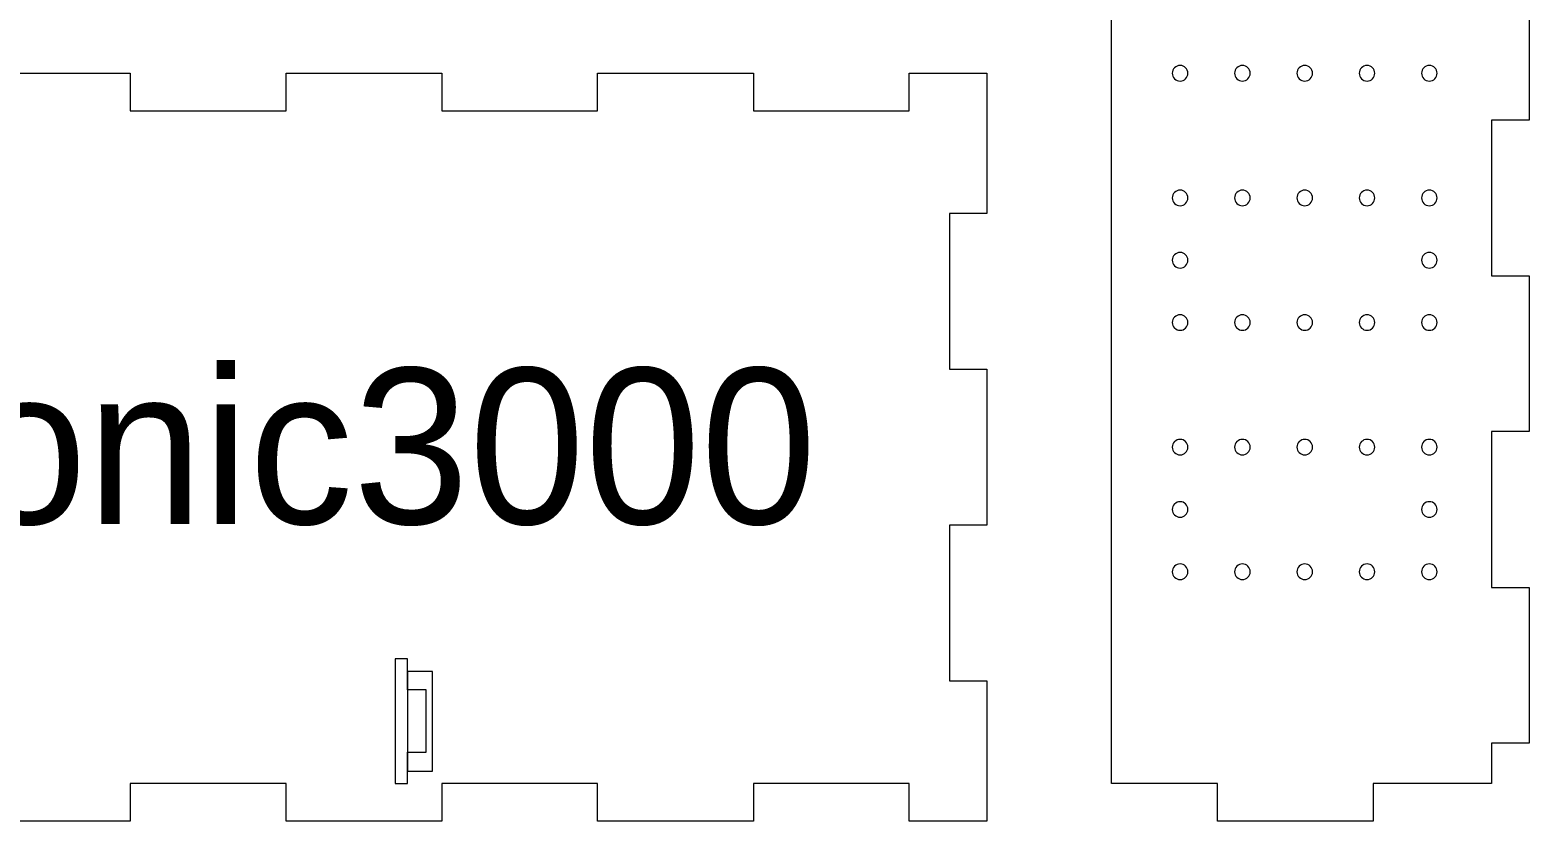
# Model space of a CAD drawing. Header units: millimetres. Extents: x -87 to 387, y -250 to 300.
# Drawn here: x 146.4 to 387, y -250 to -123 of the extents above; entities that cross this region are included whole.
import ezdxf

# ---------------------------------------------------------------- set-up
doc = ezdxf.new("R2010")
doc.units = ezdxf.units.MM
for name, color, linetype, lineweight, true_color in [('all_sq16', 7, 'Continuous', 0, 0x000000), ('ext', 1, 'Continuous', 0, 0xff0000), ('int', 3, 'Continuous', 0, 0x00ff00), ('logo', 178, 'Continuous', 0, 0x000038), ('teensy', 5, 'Continuous', 0, 0x0000ff)]:
    doc.layers.add(name, color=color, linetype=linetype, lineweight=lineweight, true_color=true_color)
doc.styles.add('textstyle0', font='')
doc.styles.get('textstyle0').set_extended_font_data('Lato Thin')

# ---------------------------------------------------------------- blocks, each defined once
blk = doc.blocks.new('teensy')
at = {"layer": 'teensy'}
for p, q in [((-2, 20), (0, 20)), ((-2, 15), (-2, 20)), ((0, 20), (0, 0)), ((-5, 5), (-5, 15)), ((-5, 15), (-2, 15)), ((-2, 5), (-5, 5)), ((-2, 0), (-2, 5)), ((0, 0), (-2, 0))]:
    blk.add_line(p, q, dxfattribs=at)
blk = doc.blocks.new('fond')
at = {"layer": 'ext'}
for p, q in [((137.5, 120), (162.5, 120)), ((162.5, 120), (162.5, 114)), ((187.5, 114), (187.5, 120)), ((187.5, 120), (212.5, 120)), ((212.5, 120), (212.5, 114)), ((237.5, 114), (237.5, 120)), ((237.5, 120), (262.5, 120)), ((262.5, 120), (262.5, 114)), ((287.5, 114), (287.5, 120)), ((287.5, 120), (300, 120)), ((300, 120), (300, 97.5)), ((162.5, 114), (187.5, 114)), ((212.5, 114), (237.5, 114)), ((262.5, 114), (287.5, 114)), ((300, 97.5), (294, 97.5)), ((294, 97.5), (294, 72.5)), ((294, 72.5), (300, 72.5)), ((300, 72.5), (300, 47.5)), ((300, 47.5), (294, 47.5)), ((294, 47.5), (294, 22.5)), ((294, 22.5), (300, 22.5)), ((300, 22.5), (300, 0)), ((187.5, 6), (162.5, 6)), ((162.5, 6), (162.5, 0)), ((187.5, 0), (187.5, 6)), ((237.5, 6), (212.5, 6)), ((212.5, 6), (212.5, 0)), ((237.5, 0), (237.5, 6)), ((287.5, 6), (262.5, 6)), ((262.5, 6), (262.5, 0)), ((287.5, 0), (287.5, 6)), ((162.5, 0), (137.5, 0)), ((212.5, 0), (187.5, 0)), ((262.5, 0), (237.5, 0)), ((300, 0), (287.5, 0))]:
    blk.add_line(p, q, dxfattribs=at)
at = {"layer": 'int'}
for p, q in [((211, 24), (206.99, 24)), ((206.99, 24), (207, 8)), ((211, 8), (211, 24)), ((207, 8), (211, 8))]:
    blk.add_line(p, q, dxfattribs=at)
at = {"layer": 'all_sq16', "yscale": -1, "rotation": 180}
blk.add_blockref('teensy', (204.99, 6.03), dxfattribs=at)
at = {"layer": 'logo', "insert": (150, 60), "char_height": 25, "attachment_point": 5, "style": 'textstyle0'}
blk.add_mtext('\\fLato 6|b0|i0|c0|p0;FuturTronic3000', dxfattribs=at)
blk = doc.blocks.new('lat_l')
at = {"layer": 'ext'}
for p, q in [((-17, 300), (-42, 300)), ((-42, 300), (-42, 294)), ((-17, 294), (-17, 300)), ((-42, 294), (-61, 294)), ((-61, 294), (-61, 287.5)), ((0, 294), (-17, 294)), ((0, 6), (0, 294)), ((-61, 287.5), (-67, 287.5)), ((-67, 287.5), (-67, 262.5)), ((-67, 262.5), (-61, 262.5)), ((-61, 262.5), (-61, 237.5)), ((-61, 237.5), (-67, 237.5)), ((-67, 237.5), (-67, 212.5)), ((-67, 212.5), (-61, 212.5)), ((-61, 212.5), (-61, 187.5)), ((-61, 187.5), (-67, 187.5)), ((-67, 187.5), (-67, 162.5)), ((-67, 162.5), (-61, 162.5)), ((-61, 162.5), (-61, 137.5)), ((-61, 137.5), (-67, 137.5)), ((-67, 137.5), (-67, 112.5)), ((-67, 112.5), (-61, 112.5)), ((-61, 112.5), (-61, 87.5)), ((-61, 87.5), (-67, 87.5)), ((-67, 87.5), (-67, 62.5)), ((-67, 62.5), (-61, 62.5)), ((-61, 62.5), (-61, 37.5)), ((-61, 37.5), (-67, 37.5)), ((-67, 37.5), (-67, 12.5)), ((-67, 12.5), (-61, 12.5)), ((-61, 12.5), (-61, 6)), ((-61, 6), (-42, 6)), ((-42, 6), (-42, 0)), ((-17, 0), (-17, 6)), ((-17, 6), (0, 6)), ((-42, 0), (-17, 0))]:
    blk.add_line(p, q, dxfattribs=at)
at = {"layer": 'int'}
for centre in [(-51, 260), (-41, 260), (-31, 260), (-21, 260), (-11, 260), (-31, 250), (-11, 250), (-11, 240), (-11, 220), (-51, 210), (-41, 210), (-31, 210), (-21, 210), (-11, 210), (-11, 200), (-51, 180), (-11, 180), (-51, 170), (-31, 170), (-11, 170), (-51, 160), (-41, 160), (-31, 160), (-21, 160), (-11, 160), (-51, 140), (-41, 140), (-31, 140), (-21, 140), (-11, 140), (-51, 130), (-11, 130), (-51, 120), (-41, 120), (-31, 120), (-21, 120), (-11, 120), (-51, 100), (-41, 100), (-31, 100), (-21, 100), (-11, 100), (-51, 90), (-11, 90), (-51, 80), (-41, 80), (-31, 80), (-21, 80), (-11, 80), (-51, 60), (-41, 60), (-31, 60), (-21, 60), (-11, 60), (-51, 50), (-11, 50), (-51, 40), (-41, 40), (-31, 40), (-21, 40), (-11, 40)]:
    blk.add_circle(centre, 1.25, dxfattribs=at)

msp = doc.modelspace()

# ---------------------------------------------------------------- block references
at = {"layer": 'all_sq16', "yscale": -1, "rotation": 180}
msp.add_blockref('lat_l', (320, -250), dxfattribs=at)
at = {"layer": 'all_sq16'}
msp.add_blockref('fond', (0, -250), dxfattribs=at)

doc.saveas('drawing.dxf')
